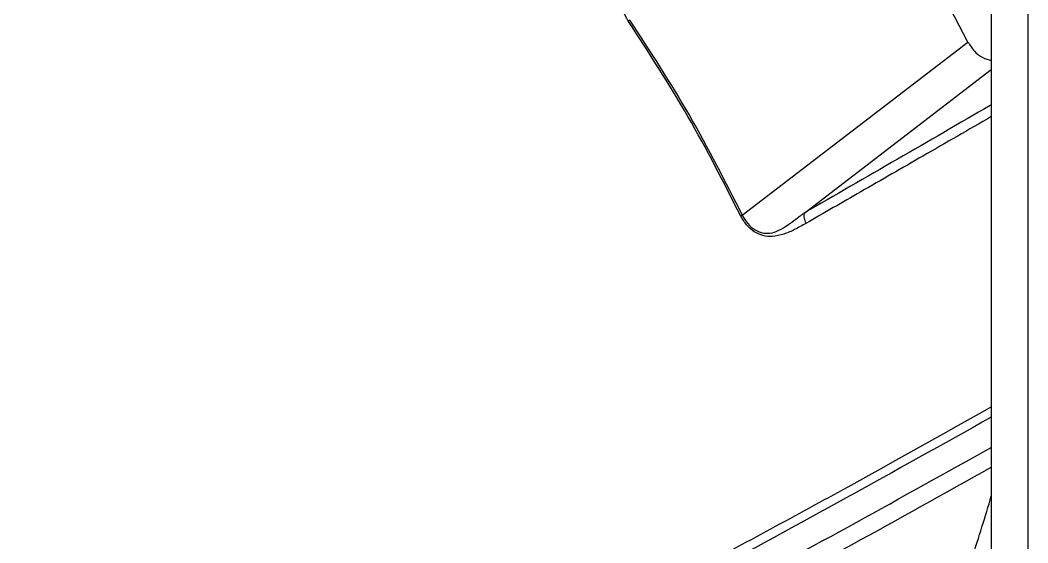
# Model space of a CAD drawing. Extents: x 16.7 to 113.1, y 4.5 to 84.5.
# Drawn here: x 24.294 to 27.961, y 9.562 to 11.463 of the extents above; entities that cross this region are included whole.
import ezdxf

# ---------------------------------------------------------------- set-up
doc = ezdxf.new("R2010")
doc.units = 0
doc.header["$MEASUREMENT"] = 0
doc.layers.add('OBJECT', color=7, linetype='CONTINUOUS')

msp = doc.modelspace()

# ---------------------------------------------------------------- linework, layer by layer
at = {"layer": 'OBJECT'}
for p, q in [((27.8284, 15.408), (27.8284, 8.0814)), ((27.9613, 15.3312), (27.9613, 8.0047)), ((26.5122, 11.4628), (26.5069, 11.4597)), ((26.9218, 10.7534), (27.7433, 11.3831)), ((27.1455, 10.76), (27.8284, 11.2832))]:
    msp.add_line(p, q, dxfattribs=at)
msp.add_arc((22.3826, 8.6056), 6.0375, 27.38935, 32.61065, dxfattribs=at)
for points, knots in [([(22.5404, 11.0069), (22.886, 11.25), (23.5773, 11.7362), (24.6189, 12.422), (25.6627, 13.0781), (26.3599, 13.4853), (26.7085, 13.6889)], [0, 0, 0, 0, 0.249972, 0.5, 0.749997, 1, 1, 1, 1]), ([(26.7184, 13.6713), (26.5174, 13.5547), (26.1168, 13.3223), (25.5185, 12.9603), (24.9185, 12.5861), (24.3141, 12.1971), (23.7116, 11.7968), (23.1235, 11.395), (22.7398, 11.1233), (22.5515, 10.9901)], [0, 0, 0, 0, 0.144222, 0.287378, 0.429468, 0.575454, 0.722208, 0.863723, 1, 1, 1, 1]), ([(26.5069, 11.4597), (26.5005, 11.4711), (26.4876, 11.4941), (26.4808, 11.5312), (26.4841, 11.5667), (26.5034, 11.6075), (26.5455, 11.6444), (26.5833, 11.6672), (26.6022, 11.6786)], [0, 0, 0, 0, 0.125023, 0.25026, 0.372599, 0.500558, 0.750171, 1, 1, 1, 1]), ([(26.9164, 10.7504), (26.8545, 10.8723), (26.7307, 11.116), (26.5815, 11.3451), (26.5069, 11.4597)], [0, 0, 0, 0, 0.5000027, 1, 1, 1, 1]), ([(26.5122, 11.4628), (26.5868, 11.3483), (26.7361, 11.1192), (26.8599, 10.8754), (26.9218, 10.7534)], [0, 0, 0, 0, 0.499778, 1, 1, 1, 1]), ([(27.7433, 11.3831), (27.7506, 11.3716), (27.7653, 11.3488), (27.7957, 11.3246), (27.8178, 11.3191), (27.8284, 11.3165)], [0, 0, 0, 0, 0.343409, 0.685812, 1, 1, 1, 1]), ([(27.8284, 11.1543), (27.827, 11.1535), (27.6023, 11.0238), (27.3732, 10.8915), (27.1455, 10.76)], [0, 0, 0, 0, 0.006168, 1, 1, 1, 1]), ([(27.8284, 11.1119), (27.7454, 11.0641), (27.5874, 10.9731), (27.3624, 10.8436), (27.2201, 10.7617), (27.1537, 10.7234)], [0, 0, 0, 0, 0.37073, 0.705908, 1, 1, 1, 1]), ([(22.516, 10.9184), (22.5796, 10.8746), (22.7079, 10.7864), (22.8987, 10.6287), (23.0881, 10.4516), (23.2736, 10.2545), (23.4526, 10.0398), (23.6219, 9.8105), (23.7792, 9.5696), (23.9226, 9.3203), (24.05, 9.067), (24.1601, 8.8129), (24.2537, 8.5612), (24.3019, 8.3953), (24.3258, 8.313)], [0, 0, 0, 0, 0.0803207, 0.16194, 0.244772, 0.3293776, 0.4144874, 0.5, 0.5855181, 0.670628, 0.755228, 0.8380655, 0.919682, 1, 1, 1, 1]), ([(26.9218, 10.7534), (26.9209, 10.7529), (26.919, 10.7519), (26.9173, 10.7509), (26.9164, 10.7504)], [0, 0, 0, 0, 0.499999, 1, 1, 1, 1]), ([(27.1537, 10.7234), (27.1401, 10.7159), (27.1141, 10.7014), (27.0738, 10.6836), (27.0349, 10.6741), (26.9976, 10.6771), (26.9651, 10.6919), (26.9365, 10.7164), (26.9231, 10.7391), (26.9164, 10.7504)], [0, 0, 0, 0, 0.175155, 0.335953, 0.499736, 0.628069, 0.749937, 0.875048, 1, 1, 1, 1]), ([(26.9218, 10.7534), (26.928, 10.7428), (26.9405, 10.7214), (26.9679, 10.6986), (26.9988, 10.6864), (27.0321, 10.6874), (27.0643, 10.702), (27.0945, 10.7225), (27.1183, 10.7398), (27.1349, 10.7521), (27.1422, 10.7576), (27.1454, 10.76)], [0, 0, 0, 0, 0.123067, 0.246585, 0.369053, 0.491538, 0.630311, 0.772463, 0.899411, 0.955665, 1, 1, 1, 1]), ([(27.1454, 10.76), (27.1456, 10.7542), (27.1459, 10.7427), (27.1511, 10.7298), (27.1537, 10.7234)], [0, 0, 0, 0, 0.500005, 1, 1, 1, 1]), ([(24.411, 8.2985), (24.6034, 8.3891), (24.9953, 8.5737), (25.5839, 8.8626), (26.1692, 9.1589), (26.746, 9.4609), (27.297, 9.758), (27.6551, 9.9592), (27.8284, 10.0566)], [0, 0, 0, 0, 0.1629055, 0.3317197, 0.5064476, 0.6730341, 0.8417969, 1, 1, 1, 1]), ([(23.4416, 10.0251), (23.5054, 9.9404), (23.6335, 9.7705), (23.8072, 9.4957), (23.965, 9.2097), (24.1022, 8.9158), (24.2191, 8.6192), (24.2774, 8.4225), (24.3065, 8.3246)], [0, 0, 0, 0, 0.165461, 0.332207, 0.5, 0.667784, 0.834534, 1, 1, 1, 1]), ([(27.8284, 10.0182), (27.477, 9.8227), (26.7537, 9.4203), (25.62, 8.8368), (24.8253, 8.4587), (24.4282, 8.2698)], [0, 0, 0, 0, 0.320958, 0.660773, 1, 1, 1, 1]), ([(24.4507, 8.1774), (24.8563, 8.37), (25.668, 8.7555), (26.7937, 9.3336), (27.5009, 9.7265), (27.8284, 9.9085)], [0, 0, 0, 0, 0.349093, 0.698645, 1, 1, 1, 1]), ([(24.4814, 8.1252), (24.6702, 8.2138), (25.0545, 8.3941), (25.6314, 8.6758), (26.2053, 8.9646), (26.7711, 9.2589), (27.3102, 9.5474), (27.6601, 9.7424), (27.8284, 9.8362)], [0, 0, 0, 0, 0.163498, 0.332589, 0.507278, 0.674243, 0.843354, 1, 1, 1, 1]), ([(27.6492, 9.2067), (27.687, 9.3065), (27.7527, 9.4794), (27.8059, 9.6568), (27.8284, 9.7318)], [0, 0, 0, 0, 0.5772214, 1, 1, 1, 1])]:
    msp.add_open_spline(points, degree=3, knots=knots, dxfattribs=at)

doc.saveas('drawing.dxf')
